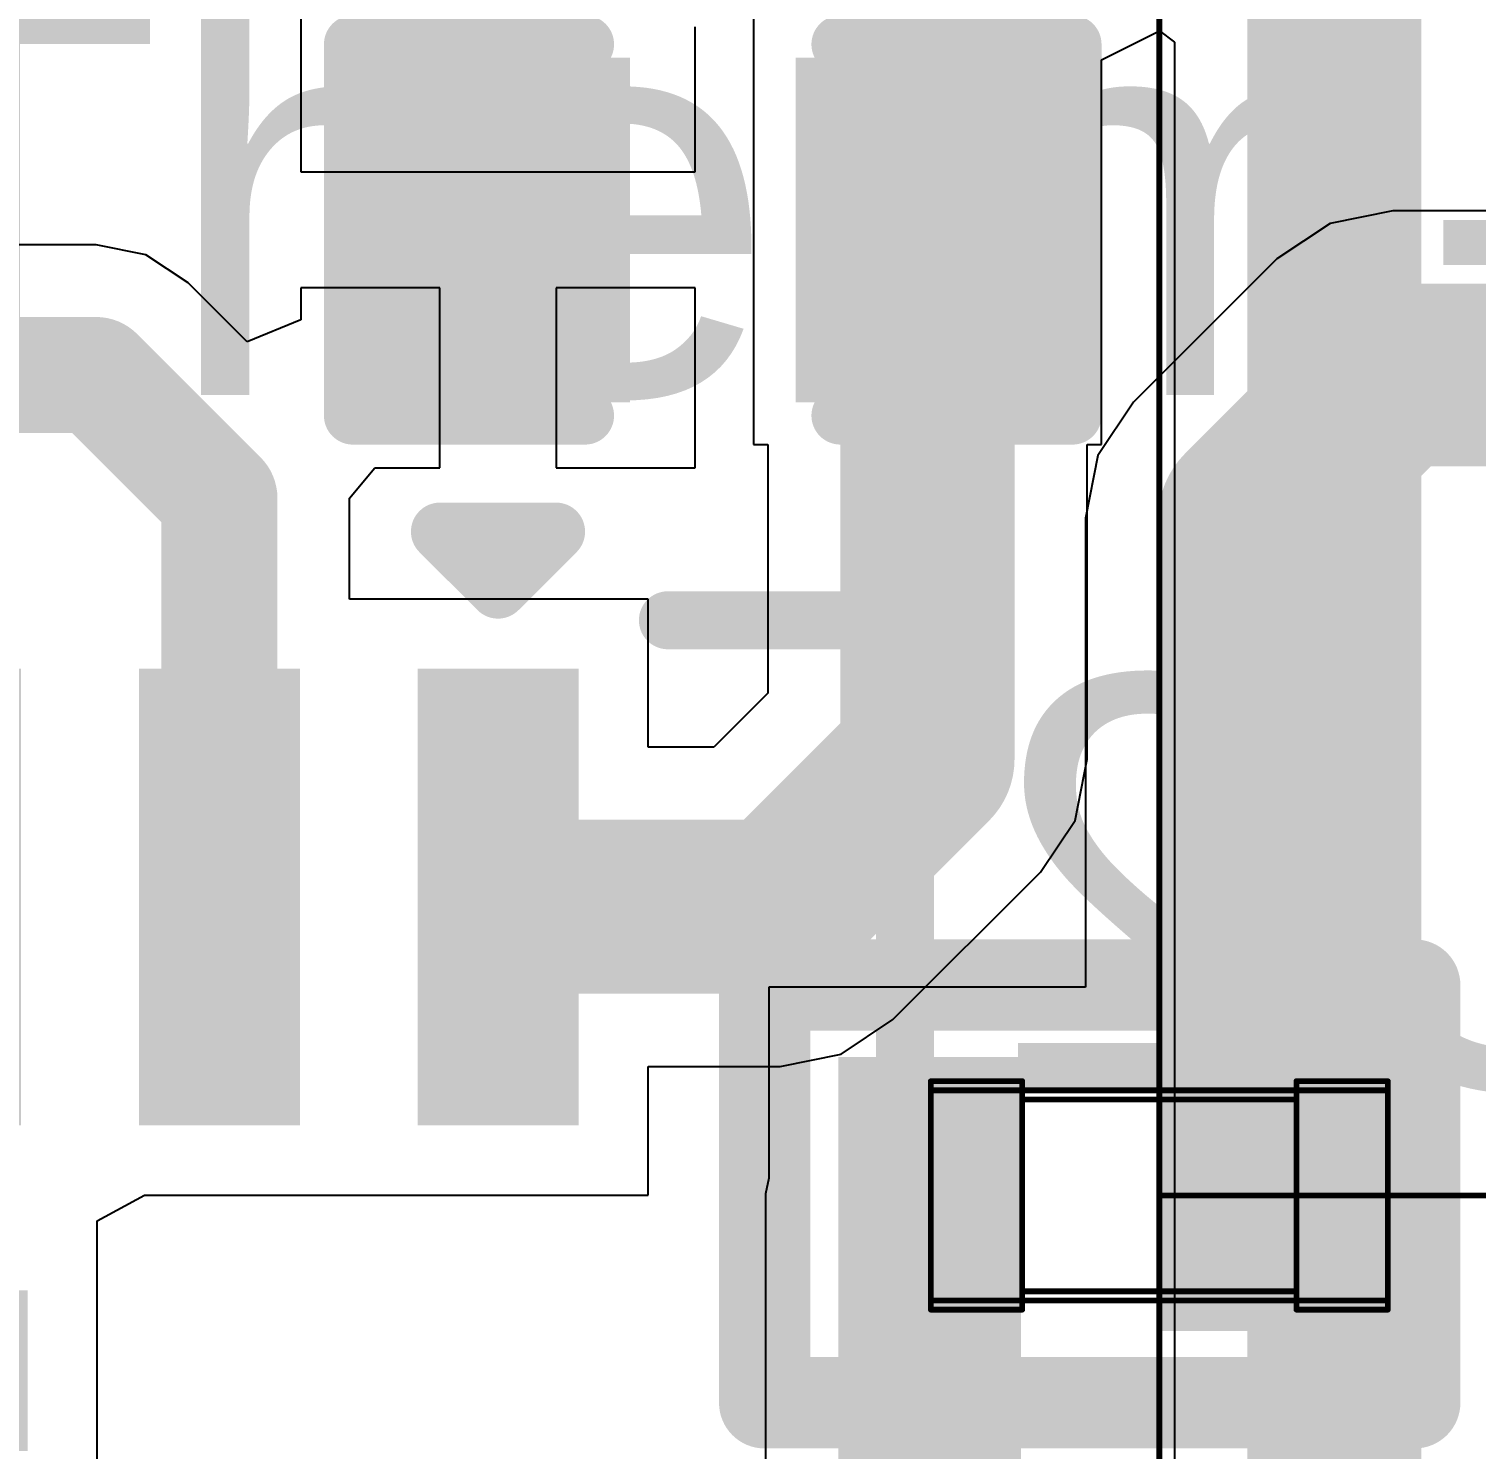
# Model space of a CAD drawing. Header units: inches. Extents: x 0 to 323, y -26 to 38.
# Drawn here: x 5.526 to 8.692, y 6.862 to 9.971 of the extents above; entities that cross this region are included whole.
import ezdxf

# ---------------------------------------------------------------- set-up
doc = ezdxf.new("R2010")
doc.units = ezdxf.units.IN
for name, color, linetype in [('Bottom Layer', 5, 'Continuous'), ('Bottom Overlay', 54, 'Continuous'), ('Bottom Paste', 16, 'Continuous'), ('Bottom Solder', 6, 'Continuous'), ('Mechanical 3', 76, 'Continuous'), ('Top Layer', 1, 'Continuous'), ('Top Overlay', 2, 'Continuous'), ('Top Paste', 8, 'Continuous'), ('Top Solder', 216, 'Continuous')]:
    doc.layers.add(name, color=color, linetype=linetype)
doc.styles.add('Arial', font='', dxfattribs={"height": 0.2})
doc.styles.get('Arial').set_extended_font_data('Arial')

# ---------------------------------------------------------------- blocks, each defined once
blk = doc.blocks.new('PAJ7620U2_B_1')
at = {"layer": 'Bottom Layer'}
for points in [[(-0.772, 1.42), (-0.772, 0.42), (-1.124, 0.42), (-1.124, 1.42)], [(-0.137, 1.42), (-0.137, 0.42), (-0.489, 0.42), (-0.489, 1.42)], [(0.498, 1.42), (0.498, 0.42), (0.146, 0.42), (0.146, 1.42)], [(1.133, 1.42), (1.133, 0.42), (0.781, 0.42), (0.781, 1.42)], [(-1.494, 0.434), (-2.494, 0.434), (-2.494, 0.786), (-1.494, 0.786)], [(2.494, 0.434), (1.494, 0.434), (1.494, 0.786), (2.494, 0.786)], [(-1.494, -0.176), (-2.494, -0.176), (-2.494, 0.176), (-1.494, 0.176)], [(2.494, -0.176), (1.494, -0.176), (1.494, 0.176), (2.494, 0.176)], [(-1.494, -0.786), (-2.494, -0.786), (-2.494, -0.434), (-1.494, -0.434)], [(-1.159, -1.42), (-1.159, -0.42), (-0.807, -0.42), (-0.807, -1.42)], [(-0.524, -1.42), (-0.524, -0.42), (-0.172, -0.42), (-0.172, -1.42)], [(0.111, -1.42), (0.111, -0.42), (0.463, -0.42), (0.463, -1.42)], [(2.494, -0.786), (1.494, -0.786), (1.494, -0.434), (2.494, -0.434)]]:
    blk.add_hatch(color=5, dxfattribs=at).paths.add_polyline_path(points)
at = {"layer": 'Bottom Paste'}
for points in [[(-0.772, 1.42), (-0.772, 0.42), (-1.124, 0.42), (-1.124, 1.42)], [(-0.137, 1.42), (-0.137, 0.42), (-0.489, 0.42), (-0.489, 1.42)], [(0.498, 1.42), (0.498, 0.42), (0.146, 0.42), (0.146, 1.42)], [(1.133, 1.42), (1.133, 0.42), (0.781, 0.42), (0.781, 1.42)], [(-1.494, 0.434), (-2.494, 0.434), (-2.494, 0.786), (-1.494, 0.786)], [(2.494, 0.434), (1.494, 0.434), (1.494, 0.786), (2.494, 0.786)], [(-1.494, -0.176), (-2.494, -0.176), (-2.494, 0.176), (-1.494, 0.176)], [(2.494, -0.176), (1.494, -0.176), (1.494, 0.176), (2.494, 0.176)], [(-1.494, -0.786), (-2.494, -0.786), (-2.494, -0.434), (-1.494, -0.434)], [(-1.159, -1.42), (-1.159, -0.42), (-0.807, -0.42), (-0.807, -1.42)], [(-0.524, -1.42), (-0.524, -0.42), (-0.172, -0.42), (-0.172, -1.42)], [(0.111, -1.42), (0.111, -0.42), (0.463, -0.42), (0.463, -1.42)], [(2.494, -0.786), (1.494, -0.786), (1.494, -0.434), (2.494, -0.434)]]:
    blk.add_hatch(color=16, dxfattribs=at).paths.add_polyline_path(points)
at = {"layer": 'Bottom Solder'}
for points in [[(-0.772, 1.42), (-0.772, 0.42), (-1.124, 0.42), (-1.124, 1.42)], [(-0.137, 1.42), (-0.137, 0.42), (-0.489, 0.42), (-0.489, 1.42)], [(0.498, 1.42), (0.498, 0.42), (0.146, 0.42), (0.146, 1.42)], [(1.133, 1.42), (1.133, 0.42), (0.781, 0.42), (0.781, 1.42)], [(-1.494, 0.434), (-2.494, 0.434), (-2.494, 0.786), (-1.494, 0.786)], [(2.494, 0.434), (1.494, 0.434), (1.494, 0.786), (2.494, 0.786)], [(-1.494, -0.176), (-2.494, -0.176), (-2.494, 0.176), (-1.494, 0.176)], [(2.494, -0.176), (1.494, -0.176), (1.494, 0.176), (2.494, 0.176)], [(-1.494, -0.786), (-2.494, -0.786), (-2.494, -0.434), (-1.494, -0.434)], [(-1.159, -1.42), (-1.159, -0.42), (-0.807, -0.42), (-0.807, -1.42)], [(-0.524, -1.42), (-0.524, -0.42), (-0.172, -0.42), (-0.172, -1.42)], [(0.111, -1.42), (0.111, -0.42), (0.463, -0.42), (0.463, -1.42)], [(2.494, -0.786), (1.494, -0.786), (1.494, -0.434), (2.494, -0.434)]]:
    blk.add_hatch(color=6, dxfattribs=at).paths.add_polyline_path(points)
at = {"layer": 'Bottom Overlay'}
for points in [[(-2.6, 1.5, 0.127, 0.127, 0), (-1.421, 1.5, 0.127, 0.127, 0)], [(-2.6, 1.5, 0.127, 0.127, 0), (-2.6, 0.9814, 0.127, 0.127, 0)], [(0.7126, 1.5, 0.127, 0.127, 0), (2.6, 1.5, 0.127, 0.127, 0)], [(2.6, 1.5, 0.127, 0.127, 0), (2.6, 0.9814, 0.127, 0.127, 0)], [(2.794, -0.4826, 0.127, 0.127, 0), (2.667, -0.6096, 0.127, 0.127, 0)], [(2.794, -0.4826, 0.127, 0.127, 0), (2.794, -0.7366, 0.127, 0.127, 0)], [(2.667, -0.6096, 0.127, 0.127, 0), (2.794, -0.7366, 0.127, 0.127, 0)], [(-2.6, -0.9814, 0.127, 0.127, 0), (-2.6, -1.5, 0.127, 0.127, 0)], [(2.6, -0.9814, 0.127, 0.127, 0), (2.6, -1.5, 0.127, 0.127, 0)], [(-2.6, -1.5, 0.127, 0.127, 0), (-1.421, -1.5, 0.127, 0.127, 0)], [(0.7126, -1.5, 0.127, 0.127, 0), (2.6, -1.5, 0.127, 0.127, 0)]]:
    blk.add_lwpolyline(points, format="xyseb", dxfattribs=at)
for points in [[(-2.6317, 1.5, 0.0635, 0.0635, 1), (-2.5682, 1.5, 0.0635, 0.0635, 1)], [(-2.6317, 1.5, 0.0635, 0.0635, 1), (-2.5682, 1.5, 0.0635, 0.0635, 1)], [(-1.4528, 1.5, 0.0635, 0.0635, 1), (-1.3893, 1.5, 0.0635, 0.0635, 1)], [(0.6808, 1.5, 0.0635, 0.0635, 1), (0.7443, 1.5, 0.0635, 0.0635, 1)], [(2.5682, 1.5, 0.0635, 0.0635, 1), (2.6317, 1.5, 0.0635, 0.0635, 1)], [(2.5682, 1.5, 0.0635, 0.0635, 1), (2.6317, 1.5, 0.0635, 0.0635, 1)], [(-2.6317, 0.9814, 0.0635, 0.0635, 1), (-2.5682, 0.9814, 0.0635, 0.0635, 1)], [(2.5682, 0.9814, 0.0635, 0.0635, 1), (2.6317, 0.9814, 0.0635, 0.0635, 1)], [(2.7622, -0.4826, 0.0635, 0.0635, 1), (2.8258, -0.4826, 0.0635, 0.0635, 1)], [(2.7622, -0.4826, 0.0635, 0.0635, 1), (2.8258, -0.4826, 0.0635, 0.0635, 1)], [(2.6353, -0.6096, 0.0635, 0.0635, 1), (2.6987, -0.6096, 0.0635, 0.0635, 1)], [(2.6353, -0.6096, 0.0635, 0.0635, 1), (2.6987, -0.6096, 0.0635, 0.0635, 1)], [(2.7622, -0.7366, 0.0635, 0.0635, 1), (2.8258, -0.7366, 0.0635, 0.0635, 1)], [(2.7622, -0.7366, 0.0635, 0.0635, 1), (2.8258, -0.7366, 0.0635, 0.0635, 1)], [(-2.6317, -0.9814, 0.0635, 0.0635, 1), (-2.5682, -0.9814, 0.0635, 0.0635, 1)], [(2.5682, -0.9814, 0.0635, 0.0635, 1), (2.6317, -0.9814, 0.0635, 0.0635, 1)], [(-2.6317, -1.5, 0.0635, 0.0635, 1), (-2.5682, -1.5, 0.0635, 0.0635, 1)], [(-2.6317, -1.5, 0.0635, 0.0635, 1), (-2.5682, -1.5, 0.0635, 0.0635, 1)], [(-1.4528, -1.5, 0.0635, 0.0635, 1), (-1.3893, -1.5, 0.0635, 0.0635, 1)], [(0.6808, -1.5, 0.0635, 0.0635, 1), (0.7443, -1.5, 0.0635, 0.0635, 1)], [(2.5682, -1.5, 0.0635, 0.0635, 1), (2.6317, -1.5, 0.0635, 0.0635, 1)], [(2.5682, -1.5, 0.0635, 0.0635, 1), (2.6317, -1.5, 0.0635, 0.0635, 1)]]:
    blk.add_lwpolyline(points, format="xyseb", close=True, dxfattribs=at)
blk = doc.blocks.new('C___0402_B_3')
at = {"layer": 'Bottom Layer'}
for points in [[(-0.2413, 0.3175), (-0.2413, -0.3175), (-0.6985, -0.3175), (-0.6985, 0.3175)], [(0.6985, 0.3175), (0.6985, -0.3175), (0.2413, -0.3175), (0.2413, 0.3175)]]:
    blk.add_hatch(color=5, dxfattribs=at).paths.add_polyline_path(points)
at = {"layer": 'Bottom Paste'}
for points in [[(-0.2413, 0.3175), (-0.2413, -0.3175), (-0.6985, -0.3175), (-0.6985, 0.3175)], [(0.6985, 0.3175), (0.6985, -0.3175), (0.2413, -0.3175), (0.2413, 0.3175)]]:
    blk.add_hatch(color=16, dxfattribs=at).paths.add_polyline_path(points)
at = {"layer": 'Bottom Solder'}
for points in [[(-0.1813, 0.3775), (-0.1813, -0.3775), (-0.7585, -0.3775), (-0.7585, 0.3775)], [(0.7585, 0.3775), (0.7585, -0.3775), (0.1813, -0.3775), (0.1813, 0.3775)]]:
    blk.add_hatch(color=6, dxfattribs=at).paths.add_polyline_path(points)
at = {"layer": 'Bottom Overlay'}
for points in [[(-0.7874, 0.4064, 0.127, 0.127, 0), (-0.7874, -0.4064, 0.127, 0.127, 0)], [(-0.2794, 0.4064, 0.127, 0.127, 0), (-0.7874, 0.4064, 0.127, 0.127, 0)], [(0.7874, 0.4064, 0.127, 0.127, 0), (0.2794, 0.4064, 0.127, 0.127, 0)], [(0.7874, 0.4064, 0.127, 0.127, 0), (0.7874, -0.4064, 0.127, 0.127, 0)], [(-0.2794, -0.4064, 0.127, 0.127, 0), (-0.7874, -0.4064, 0.127, 0.127, 0)], [(0.7874, -0.4064, 0.127, 0.127, 0), (0.2794, -0.4064, 0.127, 0.127, 0)]]:
    blk.add_lwpolyline(points, format="xyseb", dxfattribs=at)
for points in [[(-0.8191, 0.4064, 0.0635, 0.0635, 1), (-0.7556, 0.4064, 0.0635, 0.0635, 1)], [(-0.8191, 0.4064, 0.0635, 0.0635, 1), (-0.7556, 0.4064, 0.0635, 0.0635, 1)], [(-0.3111, 0.4064, 0.0635, 0.0635, 1), (-0.2477, 0.4064, 0.0635, 0.0635, 1)], [(0.2477, 0.4064, 0.0635, 0.0635, 1), (0.3111, 0.4064, 0.0635, 0.0635, 1)], [(0.7556, 0.4064, 0.0635, 0.0635, 1), (0.8191, 0.4064, 0.0635, 0.0635, 1)], [(0.7556, 0.4064, 0.0635, 0.0635, 1), (0.8191, 0.4064, 0.0635, 0.0635, 1)], [(-0.8191, -0.4064, 0.0635, 0.0635, 1), (-0.7556, -0.4064, 0.0635, 0.0635, 1)], [(-0.8191, -0.4064, 0.0635, 0.0635, 1), (-0.7556, -0.4064, 0.0635, 0.0635, 1)], [(-0.3111, -0.4064, 0.0635, 0.0635, 1), (-0.2477, -0.4064, 0.0635, 0.0635, 1)], [(0.2477, -0.4064, 0.0635, 0.0635, 1), (0.3111, -0.4064, 0.0635, 0.0635, 1)], [(0.7556, -0.4064, 0.0635, 0.0635, 1), (0.8191, -0.4064, 0.0635, 0.0635, 1)], [(0.7556, -0.4064, 0.0635, 0.0635, 1), (0.8191, -0.4064, 0.0635, 0.0635, 1)]]:
    blk.add_lwpolyline(points, format="xyseb", close=True, dxfattribs=at)
blk = doc.blocks.new('IND_0402_31')
at = {"layer": 'Top Layer'}
for points in [[(-0.55, 0.3), (-0.15, 0.3), (-0.15, -0.3), (-0.55, -0.3)], [(0.15, 0.3), (0.55, 0.3), (0.55, -0.3), (0.15, -0.3)]]:
    blk.add_hatch(color=1, dxfattribs=at).paths.add_polyline_path(points)
at = {"layer": 'Top Paste'}
for points in [[(-0.55, 0.3), (-0.15, 0.3), (-0.15, -0.3), (-0.55, -0.3)], [(0.15, 0.3), (0.55, 0.3), (0.55, -0.3), (0.15, -0.3)]]:
    blk.add_hatch(color=8, dxfattribs=at).paths.add_polyline_path(points)
at = {"layer": 'Top Solder'}
for points in [[(-0.55, 0.3), (-0.15, 0.3), (-0.15, -0.3), (-0.55, -0.3)], [(0.15, 0.3), (0.55, 0.3), (0.55, -0.3), (0.15, -0.3)]]:
    blk.add_hatch(color=216, dxfattribs=at).paths.add_polyline_path(points)
at = {"layer": 'Top Overlay'}
for points in [[(-0.3048, 0.4572, 0.2, 0.2, 0), (-0.7112, 0.4572, 0.2, 0.2, 0)], [(-0.7112, 0.4572, 0.2, 0.2, 0), (-0.7112, -0.4572, 0.2, 0.2, 0)], [(0.7112, 0.4572, 0.2, 0.2, 0), (-0.3048, 0.4572, 0.2, 0.2, 0)], [(0.7112, 0.4572, 0.2, 0.2, 0), (0.7112, -0.4572, 0.2, 0.2, 0)], [(-0.3048, -0.4572, 0.2, 0.2, 0), (-0.7112, -0.4572, 0.2, 0.2, 0)], [(0.7112, -0.4572, 0.2, 0.2, 0), (-0.3048, -0.4572, 0.2, 0.2, 0)]]:
    blk.add_lwpolyline(points, format="xyseb", dxfattribs=at)
for points in [[(-0.7612, 0.4572, 0.1, 0.1, 1), (-0.6612, 0.4572, 0.1, 0.1, 1)], [(-0.7612, 0.4572, 0.1, 0.1, 1), (-0.6612, 0.4572, 0.1, 0.1, 1)], [(-0.3548, 0.4572, 0.1, 0.1, 1), (-0.2548, 0.4572, 0.1, 0.1, 1)], [(-0.3548, 0.4572, 0.1, 0.1, 1), (-0.2548, 0.4572, 0.1, 0.1, 1)], [(0.6612, 0.4572, 0.1, 0.1, 1), (0.7612, 0.4572, 0.1, 0.1, 1)], [(0.6612, 0.4572, 0.1, 0.1, 1), (0.7612, 0.4572, 0.1, 0.1, 1)], [(-0.7612, -0.4572, 0.1, 0.1, 1), (-0.6612, -0.4572, 0.1, 0.1, 1)], [(-0.7612, -0.4572, 0.1, 0.1, 1), (-0.6612, -0.4572, 0.1, 0.1, 1)], [(-0.3548, -0.4572, 0.1, 0.1, 1), (-0.2548, -0.4572, 0.1, 0.1, 1)], [(-0.3548, -0.4572, 0.1, 0.1, 1), (-0.2548, -0.4572, 0.1, 0.1, 1)], [(0.6612, -0.4572, 0.1, 0.1, 1), (0.7612, -0.4572, 0.1, 0.1, 1)], [(0.6612, -0.4572, 0.1, 0.1, 1), (0.7612, -0.4572, 0.1, 0.1, 1)]]:
    blk.add_lwpolyline(points, format="xyseb", close=True, dxfattribs=at)

msp = doc.modelspace()

# ---------------------------------------------------------------- linework, layer by layer
at = {"layer": 'Bottom Layer'}
for p, q in [((6.1202, 10.304), (6.1202, 9.6574)), ((7.1108, 10.0003), (7.1108, 9.0605)), ((6.9838, 9.6574), (6.9838, 9.9749)), ((7.8728, 9.9029), (7.9998, 9.9661)), ((7.9998, 9.9661), (8.0324, 9.9414)), ((8.0324, 9.9414), (8.0324, 4.9074)), ((7.8728, 9.0605), (7.8728, 9.9029)), ((6.1202, 9.6574), (6.552, 9.6574)), ((6.552, 9.6574), (6.9838, 9.6574)), ((5.6725, 9.4978), (5.3066, 9.4978)), ((5.7815, 9.4761), (5.6725, 9.4978)), ((5.6725, 9.4978), (5.6725, 9.4978)), ((5.8739, 9.4144), (5.7815, 9.4761)), ((6.0029, 9.2854), (5.8739, 9.4144)), ((6.425, 9.4034), (6.1202, 9.4034)), ((6.1202, 9.4034), (6.1202, 9.334)), ((6.425, 9.0097), (6.425, 9.4034)), ((6.9838, 9.4034), (6.679, 9.4034)), ((6.679, 9.4034), (6.679, 9.0097)), ((6.9838, 9.0097), (6.9838, 9.4034)), ((6.1202, 9.334), (6.0029, 9.2854)), ((7.1108, 9.0605), (7.1422, 9.0605)), ((7.1422, 9.0605), (7.1422, 8.5165)), ((7.8414, 8.3717), (7.8414, 9.0605)), ((7.8414, 9.0605), (7.8728, 9.0605)), ((6.2273, 8.943), (6.2821, 9.0097)), ((6.2821, 9.0097), (6.425, 9.0097)), ((6.679, 9.0097), (6.9838, 9.0097)), ((6.2273, 8.7224), (6.2273, 8.943)), ((6.2273, 8.943), (6.2273, 8.943)), ((6.8808, 8.7224), (6.2273, 8.7224)), ((6.8808, 8.3985), (6.8808, 8.7224)), ((7.1422, 8.5165), (7.0243, 8.3985)), ((7.0243, 8.3985), (6.8808, 8.3985)), ((7.8148, 8.2379), (7.8414, 8.3717)), ((7.739, 8.1244), (7.8148, 8.2379)), ((7.4163, 7.8017), (7.739, 8.1244)), ((7.739, 8.1244), (7.739, 8.1244)), ((7.3029, 7.7259), (7.4163, 7.8017)), ((6.8808, 7.4176), (6.8808, 7.6993)), ((6.8808, 7.6993), (7.1691, 7.6993)), ((7.1691, 7.6993), (7.3029, 7.7259)), ((5.6748, 7.3614), (5.7785, 7.4176)), ((5.7785, 7.4176), (6.8808, 7.4176)), ((5.6748, 6.7046), (5.6748, 7.3614))]:
    msp.add_line(p, q, dxfattribs=at)
for points in [[(6.552, 9.5304, 0.4, 0.4, 0), (6.552, 10.4956, 0.4, 0.4, 0)], [(7.4918, 8.3717, 0.381, 0.381, 0), (7.4918, 10.4956, 0.381, 0.381, 0)], [(8.382, 4.9074, 0.381, 0.381, 0), (8.382, 10.1765, 0.381, 0.381, 0)], [(5.0224, 9.2129, 0.254, 0.254, 0), (5.6725, 9.2129, 0.254, 0.254, 0)], [(5.6725, 9.2129, 0.254, 0.254, 0), (5.9424, 8.943, 0.254, 0.254, 0)], [(5.9424, 8.07, 0.254, 0.254, 0), (5.9424, 8.943, 0.254, 0.254, 0)], [(7.1691, 8.0489, 0.381, 0.381, 0), (7.4918, 8.3717, 0.381, 0.381, 0)], [(6.5669, 8.0489, 0.381, 0.381, 0), (7.1691, 8.0489, 0.381, 0.381, 0)]]:
    msp.add_lwpolyline(points, format="xyseb", dxfattribs=at)
for points in [[(6.452, 9.5304, 0.2, 0.2, 1), (6.652, 9.5304, 0.2, 0.2, 1)], [(5.609, 9.2129, 0.127, 0.127, 1), (5.736, 9.2129, 0.127, 0.127, 1)], [(5.609, 9.2129, 0.127, 0.127, 1), (5.736, 9.2129, 0.127, 0.127, 1)], [(5.8789, 8.943, 0.127, 0.127, 1), (6.0059, 8.943, 0.127, 0.127, 1)], [(5.8789, 8.943, 0.127, 0.127, 1), (6.0059, 8.943, 0.127, 0.127, 1)], [(7.3966, 8.3717, 0.1905, 0.1905, 1), (7.5871, 8.3717, 0.1905, 0.1905, 1)], [(7.3966, 8.3717, 0.1905, 0.1905, 1), (7.5871, 8.3717, 0.1905, 0.1905, 1)], [(6.4717, 8.0489, 0.1905, 0.1905, 1), (6.6622, 8.0489, 0.1905, 0.1905, 1)], [(7.0738, 8.0489, 0.1905, 0.1905, 1), (7.2643, 8.0489, 0.1905, 0.1905, 1)], [(7.0738, 8.0489, 0.1905, 0.1905, 1), (7.2643, 8.0489, 0.1905, 0.1905, 1)], [(5.8789, 8.07, 0.127, 0.127, 1), (6.0059, 8.07, 0.127, 0.127, 1)]]:
    msp.add_lwpolyline(points, format="xyseb", close=True, dxfattribs=at)
at = {"layer": 'Mechanical 3'}
for points in [[(7.9992, 7.4168, 0.0127, 0.0127, 0), (7.9992, 15.3615, 0.0127, 0.0127, 0)], [(7.9992, 7.4168, 0.0127, 0.0127, 0), (7.9992, 15.3615, 0.0127, 0.0127, 0)], [(7.9992, 6.4168, 0.0127, 0.0127, 0), (7.9992, 14.3615, 0.0127, 0.0127, 0)], [(7.9992, 6.4168, 0.0127, 0.0127, 0), (7.9992, 14.3615, 0.0127, 0.0127, 0)], [(7.9992, 5.4168, 0.0127, 0.0127, 0), (7.9992, 13.3615, 0.0127, 0.0127, 0)], [(7.9992, 5.4168, 0.0127, 0.0127, 0), (7.9992, 13.3615, 0.0127, 0.0127, 0)], [(7.4992, 7.6668, 0.0127, 0.0127, 0), (7.6992, 7.6668, 0.0127, 0.0127, 0)], [(7.4992, 7.6468, 0.0127, 0.0127, 0), (7.4992, 7.6668, 0.0127, 0.0127, 0)], [(7.6992, 7.6468, 0.0127, 0.0127, 0), (7.6992, 7.6668, 0.0127, 0.0127, 0)], [(8.2992, 7.6468, 0.0127, 0.0127, 0), (8.2992, 7.6668, 0.0127, 0.0127, 0)], [(8.2992, 7.6668, 0.0127, 0.0127, 0), (8.4992, 7.6668, 0.0127, 0.0127, 0)], [(8.4992, 7.6468, 0.0127, 0.0127, 0), (8.4992, 7.6668, 0.0127, 0.0127, 0)], [(7.4992, 7.1868, 0.0127, 0.0127, 0), (7.4992, 7.6468, 0.0127, 0.0127, 0)], [(7.4992, 7.6468, 0.0127, 0.0127, 0), (8.4992, 7.6468, 0.0127, 0.0127, 0)], [(7.6992, 7.1868, 0.0127, 0.0127, 0), (7.6992, 7.6468, 0.0127, 0.0127, 0)], [(7.6992, 7.6268, 0.0127, 0.0127, 0), (8.2992, 7.6268, 0.0127, 0.0127, 0)], [(8.2992, 7.1868, 0.0127, 0.0127, 0), (8.2992, 7.6468, 0.0127, 0.0127, 0)], [(8.4992, 7.1868, 0.0127, 0.0127, 0), (8.4992, 7.6468, 0.0127, 0.0127, 0)], [(7.9992, 7.4168, 0.0127, 0.0127, 0), (11.9716, 7.4168, 0.0127, 0.0127, 0)], [(7.9992, 7.4168, 0.0127, 0.0127, 0), (11.9716, 7.4168, 0.0127, 0.0127, 0)], [(7.4992, 7.1868, 0.0127, 0.0127, 0), (8.4992, 7.1868, 0.0127, 0.0127, 0)], [(7.4992, 7.1668, 0.0127, 0.0127, 0), (7.4992, 7.1868, 0.0127, 0.0127, 0)], [(7.6992, 7.2068, 0.0127, 0.0127, 0), (8.2992, 7.2068, 0.0127, 0.0127, 0)], [(7.6992, 7.1668, 0.0127, 0.0127, 0), (7.6992, 7.1868, 0.0127, 0.0127, 0)], [(8.2992, 7.1668, 0.0127, 0.0127, 0), (8.2992, 7.1868, 0.0127, 0.0127, 0)], [(8.4992, 7.1668, 0.0127, 0.0127, 0), (8.4992, 7.1868, 0.0127, 0.0127, 0)], [(7.4992, 7.1668, 0.0127, 0.0127, 0), (7.6992, 7.1668, 0.0127, 0.0127, 0)], [(8.2992, 7.1668, 0.0127, 0.0127, 0), (8.4992, 7.1668, 0.0127, 0.0127, 0)]]:
    msp.add_lwpolyline(points, format="xyseb", dxfattribs=at)
for points in [[(7.496, 7.6668, 0.00635, 0.00635, 1), (7.5024, 7.6668, 0.00635, 0.00635, 1)], [(7.496, 7.6668, 0.00635, 0.00635, 1), (7.5024, 7.6668, 0.00635, 0.00635, 1)], [(7.696, 7.6668, 0.00635, 0.00635, 1), (7.7024, 7.6668, 0.00635, 0.00635, 1)], [(7.696, 7.6668, 0.00635, 0.00635, 1), (7.7024, 7.6668, 0.00635, 0.00635, 1)], [(8.296, 7.6668, 0.00635, 0.00635, 1), (8.3024, 7.6668, 0.00635, 0.00635, 1)], [(8.296, 7.6668, 0.00635, 0.00635, 1), (8.3024, 7.6668, 0.00635, 0.00635, 1)], [(8.496, 7.6668, 0.00635, 0.00635, 1), (8.5024, 7.6668, 0.00635, 0.00635, 1)], [(8.496, 7.6668, 0.00635, 0.00635, 1), (8.5024, 7.6668, 0.00635, 0.00635, 1)], [(7.496, 7.6468, 0.00635, 0.00635, 1), (7.5024, 7.6468, 0.00635, 0.00635, 1)], [(7.496, 7.6468, 0.00635, 0.00635, 1), (7.5024, 7.6468, 0.00635, 0.00635, 1)], [(7.496, 7.6468, 0.00635, 0.00635, 1), (7.5024, 7.6468, 0.00635, 0.00635, 1)], [(7.696, 7.6468, 0.00635, 0.00635, 1), (7.7024, 7.6468, 0.00635, 0.00635, 1)], [(7.696, 7.6468, 0.00635, 0.00635, 1), (7.7024, 7.6468, 0.00635, 0.00635, 1)], [(7.696, 7.6268, 0.00635, 0.00635, 1), (7.7024, 7.6268, 0.00635, 0.00635, 1)], [(8.296, 7.6468, 0.00635, 0.00635, 1), (8.3024, 7.6468, 0.00635, 0.00635, 1)], [(8.296, 7.6468, 0.00635, 0.00635, 1), (8.3024, 7.6468, 0.00635, 0.00635, 1)], [(8.296, 7.6268, 0.00635, 0.00635, 1), (8.3024, 7.6268, 0.00635, 0.00635, 1)], [(8.496, 7.6468, 0.00635, 0.00635, 1), (8.5024, 7.6468, 0.00635, 0.00635, 1)], [(8.496, 7.6468, 0.00635, 0.00635, 1), (8.5024, 7.6468, 0.00635, 0.00635, 1)], [(8.496, 7.6468, 0.00635, 0.00635, 1), (8.5024, 7.6468, 0.00635, 0.00635, 1)], [(7.996, 7.4168, 0.00635, 0.00635, 1), (8.0024, 7.4168, 0.00635, 0.00635, 1)], [(7.996, 7.4168, 0.00635, 0.00635, 1), (8.0024, 7.4168, 0.00635, 0.00635, 1)], [(7.996, 7.4168, 0.00635, 0.00635, 1), (8.0024, 7.4168, 0.00635, 0.00635, 1)], [(7.996, 7.4168, 0.00635, 0.00635, 1), (8.0024, 7.4168, 0.00635, 0.00635, 1)], [(8.0024, 7.4168, 0.00635, 0.00635, 1), (7.996, 7.4168, 0.00635, 0.00635, 1)], [(8.0024, 7.4168, 0.00635, 0.00635, 1), (7.996, 7.4168, 0.00635, 0.00635, 1)], [(7.9944, 7.4168, 0.00317, 0.00317, 1), (7.9976, 7.4168, 0.00317, 0.00317, 1)], [(7.9944, 7.4168, 0.00317, 0.00317, 1), (7.9976, 7.4168, 0.00317, 0.00317, 1)], [(8.0008, 7.4168, 0.00317, 0.00317, 1), (8.004, 7.4168, 0.00317, 0.00317, 1)], [(8.0008, 7.4168, 0.00317, 0.00317, 1), (8.004, 7.4168, 0.00317, 0.00317, 1)], [(7.496, 7.1868, 0.00635, 0.00635, 1), (7.5024, 7.1868, 0.00635, 0.00635, 1)], [(7.496, 7.1868, 0.00635, 0.00635, 1), (7.5024, 7.1868, 0.00635, 0.00635, 1)], [(7.496, 7.1868, 0.00635, 0.00635, 1), (7.5024, 7.1868, 0.00635, 0.00635, 1)], [(7.696, 7.2068, 0.00635, 0.00635, 1), (7.7024, 7.2068, 0.00635, 0.00635, 1)], [(7.696, 7.1868, 0.00635, 0.00635, 1), (7.7024, 7.1868, 0.00635, 0.00635, 1)], [(7.696, 7.1868, 0.00635, 0.00635, 1), (7.7024, 7.1868, 0.00635, 0.00635, 1)], [(8.296, 7.2068, 0.00635, 0.00635, 1), (8.3024, 7.2068, 0.00635, 0.00635, 1)], [(8.296, 7.1868, 0.00635, 0.00635, 1), (8.3024, 7.1868, 0.00635, 0.00635, 1)], [(8.296, 7.1868, 0.00635, 0.00635, 1), (8.3024, 7.1868, 0.00635, 0.00635, 1)], [(8.496, 7.1868, 0.00635, 0.00635, 1), (8.5024, 7.1868, 0.00635, 0.00635, 1)], [(8.496, 7.1868, 0.00635, 0.00635, 1), (8.5024, 7.1868, 0.00635, 0.00635, 1)], [(8.496, 7.1868, 0.00635, 0.00635, 1), (8.5024, 7.1868, 0.00635, 0.00635, 1)], [(7.496, 7.1668, 0.00635, 0.00635, 1), (7.5024, 7.1668, 0.00635, 0.00635, 1)], [(7.496, 7.1668, 0.00635, 0.00635, 1), (7.5024, 7.1668, 0.00635, 0.00635, 1)], [(7.696, 7.1668, 0.00635, 0.00635, 1), (7.7024, 7.1668, 0.00635, 0.00635, 1)], [(7.696, 7.1668, 0.00635, 0.00635, 1), (7.7024, 7.1668, 0.00635, 0.00635, 1)], [(8.296, 7.1668, 0.00635, 0.00635, 1), (8.3024, 7.1668, 0.00635, 0.00635, 1)], [(8.296, 7.1668, 0.00635, 0.00635, 1), (8.3024, 7.1668, 0.00635, 0.00635, 1)], [(8.496, 7.1668, 0.00635, 0.00635, 1), (8.5024, 7.1668, 0.00635, 0.00635, 1)], [(8.496, 7.1668, 0.00635, 0.00635, 1), (8.5024, 7.1668, 0.00635, 0.00635, 1)]]:
    msp.add_lwpolyline(points, format="xyseb", close=True, dxfattribs=at)
at = {"layer": 'Top Layer'}
for p, q in [((8.5104, 9.5722), (8.3729, 9.5449)), ((10.4265, 9.5722), (8.5104, 9.5722)), ((8.3729, 9.5449), (8.2563, 9.467)), ((8.2563, 9.467), (7.9427, 9.1534)), ((7.9427, 9.1534), (7.8648, 9.0369)), ((7.8648, 9.0369), (7.8375, 8.8994)), ((7.8375, 8.8994), (7.8375, 7.8724)), ((7.8375, 7.8724), (7.1444, 7.8724)), ((7.1444, 7.8724), (7.1444, 7.4547)), ((7.1444, 7.4547), (7.1375, 7.42)), ((7.1375, 7.42), (7.1375, 6.8239))]:
    msp.add_line(p, q, dxfattribs=at)
for points in [[(8.1968, 8.8994, 0.4, 0.4, 0), (8.5104, 9.2129, 0.4, 0.4, 0)], [(8.5104, 9.2129, 0.4, 0.4, 0), (10.5835, 9.2129, 0.4, 0.4, 0)], [(8.1968, 7.42, 0.4, 0.4, 0), (8.1968, 8.8994, 0.4, 0.4, 0)], [(7.4968, 6.3689, 0.4, 0.4, 0), (7.4968, 7.42, 0.4, 0.4, 0)]]:
    msp.add_lwpolyline(points, format="xyseb", dxfattribs=at)
for points in [[(8.4104, 9.2129, 0.2, 0.2, 1), (8.6104, 9.2129, 0.2, 0.2, 1)], [(8.4104, 9.2129, 0.2, 0.2, 1), (8.6104, 9.2129, 0.2, 0.2, 1)], [(8.0968, 8.8994, 0.2, 0.2, 1), (8.2968, 8.8994, 0.2, 0.2, 1)], [(8.0968, 8.8994, 0.2, 0.2, 1), (8.2968, 8.8994, 0.2, 0.2, 1)], [(7.3968, 7.42, 0.2, 0.2, 1), (7.5968, 7.42, 0.2, 0.2, 1)], [(8.0968, 7.42, 0.2, 0.2, 1), (8.2968, 7.42, 0.2, 0.2, 1)]]:
    msp.add_lwpolyline(points, format="xyseb", close=True, dxfattribs=at)

# ---------------------------------------------------------------- block references
for name, p, rotation in [('C___0402_B_3', (7.0219, 9.5304), 180), ('PAJ7620U2_B_1', (5.9424, 6.076), 90), ('IND_0402_31', (7.8468, 7.42), 180)]:
    msp.add_blockref(name, p, dxfattribs=dict(rotation=rotation))

# ---------------------------------------------------------------- texts
at = {"layer": 'Bottom Overlay', "style": 'Arial', "text_generation_flag": 2}
msp.add_text('U2', height=0.9, dxfattribs=at).set_placement((9.2334, 7.6527))
at = {"layer": 'Top Overlay', "style": 'Arial'}
msp.add_text('RADAR-Therm-v2.0', height=0.8636, dxfattribs=at).set_placement((0.4572, 9.1694))

doc.saveas('drawing.dxf')
